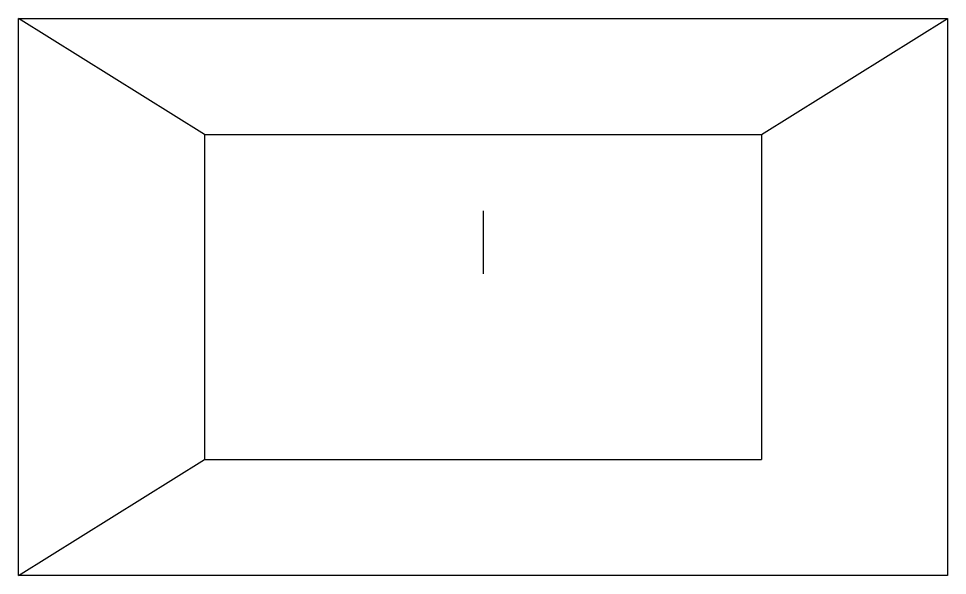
# Model space of a CAD drawing. Header units: inches. Extents: x 934 to 13503, y 40 to 6452.
# Drawn here: x 8573 to 9573, y 4142 to 4742 of the extents above; entities that cross this region are included whole.
import ezdxf

# ---------------------------------------------------------------- set-up
doc = ezdxf.new("R2010")
doc.units = ezdxf.units.IN

msp = doc.modelspace()

# ---------------------------------------------------------------- linework, layer by layer
at = {"lineweight": 25}
for p, q in [((8772.524, 4616.809), (8572.524, 4741.809)), ((9372.524, 4616.809), (9572.524, 4741.809)), ((8772.524, 4616.809), (8772.524, 4266.809)), ((8772.524, 4616.809), (9372.524, 4616.809)), ((9372.524, 4616.809), (9372.524, 4266.809)), ((9072.524, 4534.514), (9072.524, 4466.809)), ((8572.524, 4141.809), (8772.524, 4266.809)), ((8772.524, 4266.809), (9372.524, 4266.809))]:
    msp.add_line(p, q, dxfattribs=at)
msp.add_lwpolyline([(8572.524, 4741.809), (9572.524, 4741.809), (9572.524, 4141.809), (8572.524, 4141.809)], close=True, dxfattribs=at)

doc.saveas('drawing.dxf')
